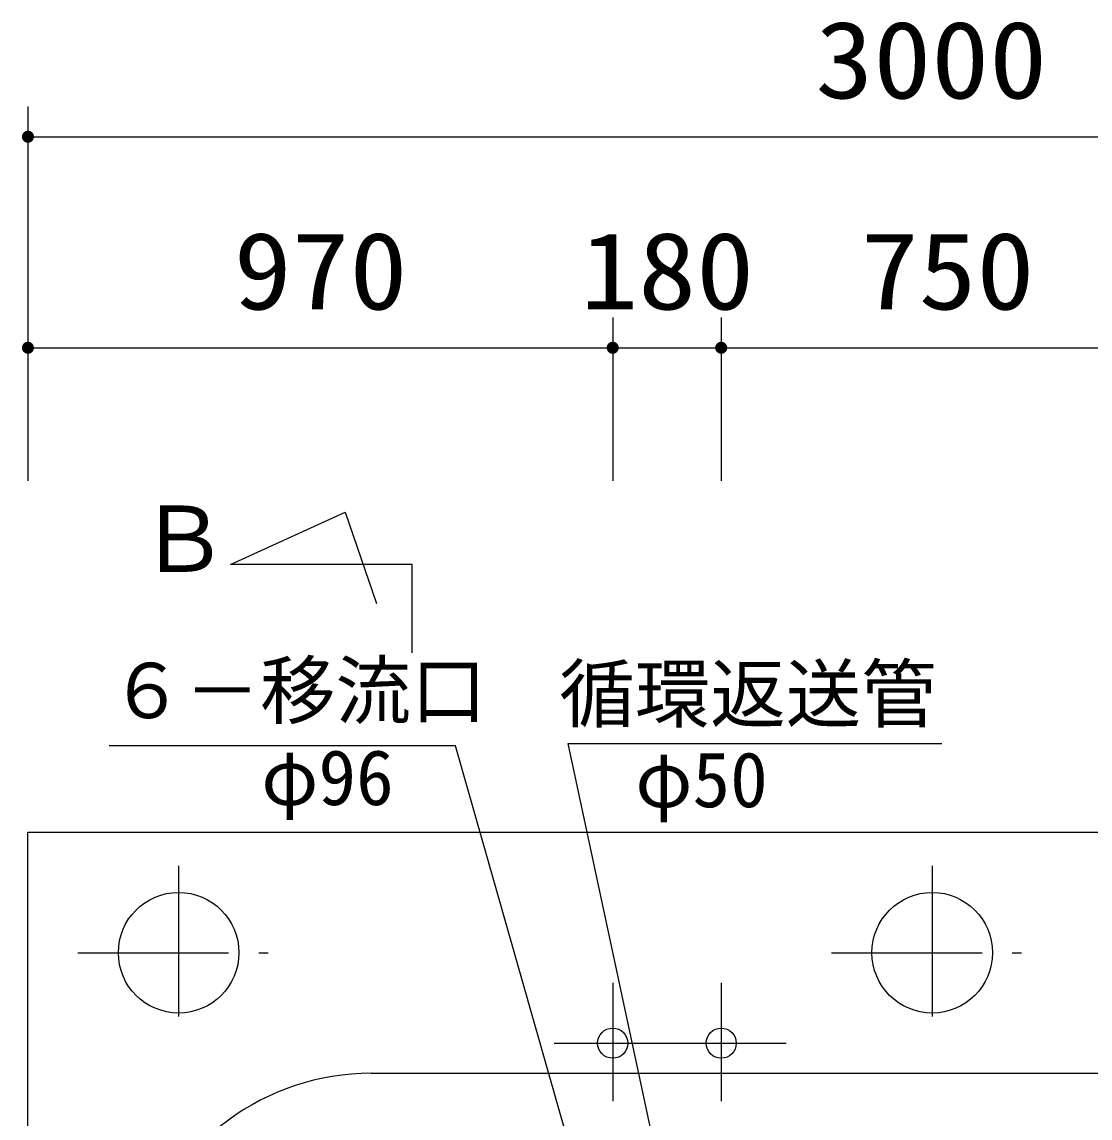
# Model space of a CAD drawing. Units: millimetres, scale not verified. Extents: x -14850 to 14850, y -10500 to 10500.
# Drawn here: x -9916 to -8144, y 1823 to 3641 of the extents above; entities that cross this region are included whole.
import ezdxf
from ezdxf.enums import TextEntityAlignment as Align

# ---------------------------------------------------------------- set-up
doc = ezdxf.new("R2010")
doc.units = ezdxf.units.MM
doc.header["$LTSCALE"] = 50
doc.linetypes.add('CHAIN1', pattern=[8, 5, -1, 1, -1])
for name, color, linetype, lineweight in [('0-1_機器', 2, 'Continuous', 25), ('0-2_空気管', 3, 'Continuous', 25), ('0-5_製作', 5, 'Continuous', 25), ('0-6_文字', 5, 'Continuous', 25)]:
    doc.layers.add(name, color=color, linetype=linetype, lineweight=lineweight)
doc.styles.add('ＭＳ ゴシック', font='')
doc.styles.get('ＭＳ ゴシック').set_extended_font_data('MS Gothic')

msp = doc.modelspace()

# ---------------------------------------------------------------- linework, layer by layer
at = {"layer": '0-1_機器'}
for p, q in [((-9905.83, -202.95), (-9905.83, 2297.05)), ((-9905.83, 2297.05), (-6905.83, 2297.05))]:
    msp.add_line(p, q, dxfattribs=at)
at = {"layer": '0-1_機器', "linetype": 'CHAIN1'}
for p, q in [((-9655.84, 2241.01), (-9655.84, 1942.17)), ((-8405.84, 2241.01), (-8405.84, 1942.17)), ((-9823.1, 2097.06), (-9507.59, 2097.06)), ((-8573.1, 2097.06), (-8257.59, 2097.06))]:
    msp.add_line(p, q, dxfattribs=at)
at = {"layer": '0-1_機器', "color": 3}
msp.add_lwpolyline([(-9268.51, 2594.48), (-9268.51, 2740.85), (-9570.01, 2740.85), (-9379.68, 2827.36), (-9327.77, 2675.96)], dxfattribs=at)
at = {"layer": '0-1_機器'}
for centre in [(-9655.84, 2097.06), (-8405.84, 2097.06)]:
    msp.add_circle(centre, 100, dxfattribs=at)
at = {"layer": '0-2_空気管'}
msp.add_line((-9336.74, 1897.05), (-7567.84, 1897.05), dxfattribs=at)
for points in [[(-8825.84, 1137.05), (-9196.54, 2439.88), (-9771.04, 2439.88)], [(-8710.38, 1047.05), (-9009.73, 2443.76), (-8389.67, 2443.76)]]:
    msp.add_lwpolyline(points, dxfattribs=at)
msp.add_arc((-9336.74, 1497.06), 400, 90, 162.54239, dxfattribs=at)
at = {"layer": '0-5_製作', "color": 2}
for p, q in [((-9905.83, 3500.21), (-9905.83, 2879.71)), ((-9905.83, 3450.21), (-6905.83, 3450.21)), ((-8935.83, 3150.21), (-8935.83, 2879.71)), ((-8755.83, 3150.21), (-8755.83, 2879.71)), ((-9905.83, 3100.21), (-8935.83, 3100.21)), ((-8935.83, 3100.21), (-8755.83, 3100.21)), ((-8755.83, 3100.21), (-8005.83, 3100.21))]:
    msp.add_line(p, q, dxfattribs=at)
at = {"layer": '0-5_製作'}
for points in [[(-9913.54, 3456.59), (-9915.83, 3450.21), (-9915.82, 3450.84)], [(-9913.54, 3456.59), (-9905.83, 3450.21), (-9915.83, 3450.21)], [(-9913.54, 3456.59), (-9915.82, 3450.84), (-9914.28, 3455.57)], [(-9914.28, 3455.57), (-9915.82, 3450.84), (-9915.66, 3452.09)], [(-9914.28, 3455.57), (-9915.66, 3452.09), (-9914.88, 3454.47)], [(-9914.88, 3454.47), (-9915.66, 3452.09), (-9915.35, 3453.3)], [(-9912.68, 3457.5), (-9905.83, 3450.21), (-9913.54, 3456.59)], [(-9911.71, 3458.3), (-9905.83, 3450.21), (-9912.68, 3457.5)], [(-9910.65, 3458.98), (-9905.83, 3450.21), (-9911.71, 3458.3)], [(-9909.52, 3459.51), (-9905.83, 3450.21), (-9910.65, 3458.98)], [(-9908.32, 3459.9), (-9905.83, 3450.21), (-9909.52, 3459.51)], [(-9907.09, 3460.14), (-9905.83, 3450.21), (-9908.32, 3459.9)], [(-9905.83, 3460.21), (-9905.83, 3450.21), (-9907.09, 3460.14)], [(-9905.21, 3460.19), (-9905.83, 3450.21), (-9905.83, 3460.21)], [(-9903.96, 3460.04), (-9905.83, 3450.21), (-9905.21, 3460.19)], [(-9902.74, 3459.73), (-9905.83, 3450.21), (-9903.96, 3460.04)], [(-9901.58, 3459.26), (-9905.83, 3450.21), (-9902.74, 3459.73)], [(-9901.58, 3459.26), (-9895.83, 3450.21), (-9905.83, 3450.21)], [(-9900.48, 3458.66), (-9895.83, 3450.21), (-9901.58, 3459.26)], [(-9899.46, 3457.92), (-9895.83, 3450.21), (-9900.48, 3458.66)], [(-9898.55, 3457.06), (-9895.83, 3450.21), (-9899.46, 3457.92)], [(-9897.74, 3456.09), (-9895.83, 3450.21), (-9898.55, 3457.06)], [(-9897.07, 3455.03), (-9895.83, 3450.21), (-9897.74, 3456.09)], [(-9896.54, 3453.9), (-9895.83, 3450.21), (-9897.07, 3455.03)], [(-9896.15, 3452.7), (-9895.83, 3450.21), (-9896.54, 3453.9)], [(-9905.83, 3450.21), (-9915.76, 3448.96), (-9915.83, 3450.21)], [(-9905.83, 3450.21), (-9915.52, 3447.73), (-9915.76, 3448.96)], [(-9905.83, 3450.21), (-9915.13, 3446.53), (-9915.52, 3447.73)], [(-9905.83, 3450.21), (-9914.6, 3445.4), (-9915.13, 3446.53)], [(-9905.83, 3450.21), (-9913.93, 3444.34), (-9914.6, 3445.4)], [(-9905.83, 3450.21), (-9913.12, 3443.37), (-9913.93, 3444.34)], [(-9905.83, 3450.21), (-9912.21, 3442.51), (-9913.12, 3443.37)], [(-9905.83, 3450.21), (-9911.19, 3441.77), (-9912.21, 3442.51)], [(-9905.83, 3450.21), (-9910.09, 3441.17), (-9911.19, 3441.77)], [(-9905.83, 3450.21), (-9908.93, 3440.7), (-9910.09, 3441.17)], [(-9905.83, 3440.21), (-9908.93, 3440.7), (-9905.83, 3450.21)], [(-9905.83, 3440.21), (-9907.71, 3440.39), (-9908.93, 3440.7)], [(-9905.83, 3440.21), (-9906.46, 3440.23), (-9907.71, 3440.39)], [(-9895.83, 3450.21), (-9905.83, 3440.21), (-9905.83, 3450.21)], [(-9895.83, 3450.21), (-9904.58, 3440.29), (-9905.83, 3440.21)], [(-9895.83, 3450.21), (-9903.35, 3440.53), (-9904.58, 3440.29)], [(-9895.83, 3450.21), (-9902.15, 3440.92), (-9903.35, 3440.53)], [(-9895.83, 3450.21), (-9901.02, 3441.45), (-9902.15, 3440.92)], [(-9895.83, 3450.21), (-9899.96, 3442.12), (-9901.02, 3441.45)], [(-9895.83, 3450.21), (-9898.99, 3442.92), (-9899.96, 3442.12)], [(-9895.83, 3450.21), (-9898.13, 3443.84), (-9898.99, 3442.92)], [(-9895.83, 3450.21), (-9897.39, 3444.86), (-9898.13, 3443.84)], [(-9895.85, 3449.59), (-9897.39, 3444.86), (-9895.83, 3450.21)], [(-9896.01, 3448.34), (-9897.39, 3444.86), (-9895.85, 3449.59)], [(-9896.01, 3448.34), (-9896.79, 3445.96), (-9897.39, 3444.86)], [(-9896.32, 3447.12), (-9896.79, 3445.96), (-9896.01, 3448.34)], [(-9895.91, 3451.47), (-9895.83, 3450.21), (-9896.15, 3452.7)], [(-9911.71, 3108.3), (-9905.83, 3100.21), (-9912.68, 3107.5)], [(-9910.65, 3108.98), (-9905.83, 3100.21), (-9911.71, 3108.3)], [(-9909.52, 3109.51), (-9905.83, 3100.21), (-9910.65, 3108.98)], [(-9908.32, 3109.9), (-9905.83, 3100.21), (-9909.52, 3109.51)], [(-9907.09, 3110.14), (-9905.83, 3100.21), (-9908.32, 3109.9)], [(-9905.83, 3110.21), (-9905.83, 3100.21), (-9907.09, 3110.14)], [(-9905.21, 3110.19), (-9905.83, 3100.21), (-9905.83, 3110.21)], [(-9903.96, 3110.04), (-9905.83, 3100.21), (-9905.21, 3110.19)], [(-9902.74, 3109.73), (-9905.83, 3100.21), (-9903.96, 3110.04)], [(-9902.74, 3109.73), (-9895.83, 3100.21), (-9905.83, 3100.21)], [(-9901.58, 3109.26), (-9895.83, 3100.21), (-9902.74, 3109.73)], [(-9900.48, 3108.66), (-9895.83, 3100.21), (-9901.58, 3109.26)], [(-9899.46, 3107.92), (-9895.83, 3100.21), (-9900.48, 3108.66)], [(-8941.71, 3108.3), (-8935.83, 3100.21), (-8942.68, 3107.5)], [(-8940.65, 3108.98), (-8935.83, 3100.21), (-8941.71, 3108.3)], [(-8939.52, 3109.51), (-8935.83, 3100.21), (-8940.65, 3108.98)], [(-8938.32, 3109.9), (-8935.83, 3100.21), (-8939.52, 3109.51)], [(-8937.09, 3110.14), (-8935.83, 3100.21), (-8938.32, 3109.9)], [(-8935.83, 3110.21), (-8935.83, 3100.21), (-8937.09, 3110.14)], [(-8935.21, 3110.19), (-8935.83, 3100.21), (-8935.83, 3110.21)], [(-8933.96, 3110.04), (-8935.83, 3100.21), (-8935.21, 3110.19)], [(-8932.74, 3109.73), (-8935.83, 3100.21), (-8933.96, 3110.04)], [(-8931.58, 3109.26), (-8935.83, 3100.21), (-8932.74, 3109.73)], [(-8931.58, 3109.26), (-8925.83, 3100.21), (-8935.83, 3100.21)], [(-8930.48, 3108.66), (-8925.83, 3100.21), (-8931.58, 3109.26)], [(-8929.46, 3107.92), (-8925.83, 3100.21), (-8930.48, 3108.66)], [(-8761.71, 3108.3), (-8755.83, 3100.21), (-8762.68, 3107.5)], [(-8760.65, 3108.98), (-8755.83, 3100.21), (-8761.71, 3108.3)], [(-8759.52, 3109.51), (-8755.83, 3100.21), (-8760.65, 3108.98)], [(-8758.32, 3109.9), (-8755.83, 3100.21), (-8759.52, 3109.51)], [(-8757.09, 3110.14), (-8755.83, 3100.21), (-8758.32, 3109.9)], [(-8755.83, 3110.21), (-8755.83, 3100.21), (-8757.09, 3110.14)], [(-8755.21, 3110.19), (-8755.83, 3100.21), (-8755.83, 3110.21)], [(-8753.96, 3110.04), (-8755.83, 3100.21), (-8755.21, 3110.19)], [(-8752.74, 3109.73), (-8755.83, 3100.21), (-8753.96, 3110.04)], [(-8751.58, 3109.26), (-8755.83, 3100.21), (-8752.74, 3109.73)], [(-8751.58, 3109.26), (-8745.83, 3100.21), (-8755.83, 3100.21)], [(-8750.48, 3108.66), (-8745.83, 3100.21), (-8751.58, 3109.26)], [(-8749.46, 3107.92), (-8745.83, 3100.21), (-8750.48, 3108.66)], [(-9913.54, 3106.59), (-9915.83, 3100.21), (-9914.28, 3105.57)], [(-9913.54, 3106.59), (-9905.83, 3100.21), (-9915.83, 3100.21)], [(-9914.28, 3105.57), (-9915.83, 3100.21), (-9915.82, 3100.84)], [(-9905.83, 3100.21), (-9915.76, 3098.96), (-9915.83, 3100.21)], [(-9914.28, 3105.57), (-9915.82, 3100.84), (-9914.88, 3104.47)], [(-9914.88, 3104.47), (-9915.82, 3100.84), (-9915.66, 3102.09)], [(-9905.83, 3100.21), (-9915.52, 3097.73), (-9915.76, 3098.96)], [(-9914.88, 3104.47), (-9915.66, 3102.09), (-9915.35, 3103.3)], [(-9905.83, 3100.21), (-9915.13, 3096.53), (-9915.52, 3097.73)], [(-9905.83, 3100.21), (-9914.6, 3095.4), (-9915.13, 3096.53)], [(-9905.83, 3100.21), (-9913.93, 3094.34), (-9914.6, 3095.4)], [(-9905.83, 3100.21), (-9913.12, 3093.37), (-9913.93, 3094.34)], [(-9912.68, 3107.5), (-9905.83, 3100.21), (-9913.54, 3106.59)], [(-9905.83, 3100.21), (-9912.21, 3092.51), (-9913.12, 3093.37)], [(-9905.83, 3100.21), (-9911.19, 3091.77), (-9912.21, 3092.51)], [(-9905.83, 3100.21), (-9910.09, 3091.17), (-9911.19, 3091.77)], [(-9905.83, 3100.21), (-9908.93, 3090.7), (-9910.09, 3091.17)], [(-9905.83, 3100.21), (-9907.71, 3090.39), (-9908.93, 3090.7)], [(-9905.83, 3090.21), (-9907.71, 3090.39), (-9905.83, 3100.21)], [(-9905.83, 3090.21), (-9906.46, 3090.23), (-9907.71, 3090.39)], [(-9895.83, 3100.21), (-9905.83, 3090.21), (-9905.83, 3100.21)], [(-9895.83, 3100.21), (-9904.58, 3090.29), (-9905.83, 3090.21)], [(-9895.83, 3100.21), (-9903.35, 3090.53), (-9904.58, 3090.29)], [(-9895.83, 3100.21), (-9902.15, 3090.92), (-9903.35, 3090.53)], [(-9895.83, 3100.21), (-9901.02, 3091.45), (-9902.15, 3090.92)], [(-9895.83, 3100.21), (-9899.96, 3092.12), (-9901.02, 3091.45)], [(-9895.83, 3100.21), (-9898.99, 3092.92), (-9899.96, 3092.12)], [(-9898.55, 3107.06), (-9895.83, 3100.21), (-9899.46, 3107.92)], [(-9895.83, 3100.21), (-9898.13, 3093.84), (-9898.99, 3092.92)], [(-9897.74, 3106.09), (-9895.83, 3100.21), (-9898.55, 3107.06)], [(-9895.83, 3100.21), (-9897.39, 3094.86), (-9898.13, 3093.84)], [(-9897.07, 3105.03), (-9895.83, 3100.21), (-9897.74, 3106.09)], [(-9895.85, 3099.59), (-9897.39, 3094.86), (-9895.83, 3100.21)], [(-9895.85, 3099.59), (-9896.79, 3095.96), (-9897.39, 3094.86)], [(-9896.54, 3103.9), (-9895.83, 3100.21), (-9897.07, 3105.03)], [(-9896.01, 3098.34), (-9896.79, 3095.96), (-9895.85, 3099.59)], [(-9896.01, 3098.34), (-9896.32, 3097.12), (-9896.79, 3095.96)], [(-9896.15, 3102.7), (-9895.83, 3100.21), (-9896.54, 3103.9)], [(-9895.91, 3101.47), (-9895.83, 3100.21), (-9896.15, 3102.7)], [(-8943.54, 3106.59), (-8945.83, 3100.21), (-8945.82, 3100.84)], [(-8943.54, 3106.59), (-8935.83, 3100.21), (-8945.83, 3100.21)], [(-8935.83, 3100.21), (-8945.76, 3098.96), (-8945.83, 3100.21)], [(-8943.54, 3106.59), (-8945.82, 3100.84), (-8944.28, 3105.57)], [(-8944.28, 3105.57), (-8945.82, 3100.84), (-8945.66, 3102.09)], [(-8935.83, 3100.21), (-8945.52, 3097.73), (-8945.76, 3098.96)], [(-8944.28, 3105.57), (-8945.66, 3102.09), (-8944.88, 3104.47)], [(-8944.88, 3104.47), (-8945.66, 3102.09), (-8945.35, 3103.3)], [(-8935.83, 3100.21), (-8945.13, 3096.53), (-8945.52, 3097.73)], [(-8935.83, 3100.21), (-8944.6, 3095.4), (-8945.13, 3096.53)], [(-8935.83, 3100.21), (-8943.93, 3094.34), (-8944.6, 3095.4)], [(-8935.83, 3100.21), (-8943.12, 3093.37), (-8943.93, 3094.34)], [(-8942.68, 3107.5), (-8935.83, 3100.21), (-8943.54, 3106.59)], [(-8935.83, 3100.21), (-8942.21, 3092.51), (-8943.12, 3093.37)], [(-8935.83, 3100.21), (-8941.19, 3091.77), (-8942.21, 3092.51)], [(-8935.83, 3100.21), (-8940.09, 3091.17), (-8941.19, 3091.77)], [(-8935.83, 3100.21), (-8938.93, 3090.7), (-8940.09, 3091.17)], [(-8935.83, 3090.21), (-8938.93, 3090.7), (-8935.83, 3100.21)], [(-8935.83, 3090.21), (-8937.71, 3090.39), (-8938.93, 3090.7)], [(-8935.83, 3090.21), (-8936.46, 3090.23), (-8937.71, 3090.39)], [(-8925.83, 3100.21), (-8935.83, 3090.21), (-8935.83, 3100.21)], [(-8925.83, 3100.21), (-8934.58, 3090.29), (-8935.83, 3090.21)], [(-8925.83, 3100.21), (-8933.35, 3090.53), (-8934.58, 3090.29)], [(-8925.83, 3100.21), (-8932.15, 3090.92), (-8933.35, 3090.53)], [(-8925.83, 3100.21), (-8931.02, 3091.45), (-8932.15, 3090.92)], [(-8925.83, 3100.21), (-8929.96, 3092.12), (-8931.02, 3091.45)], [(-8925.83, 3100.21), (-8928.99, 3092.92), (-8929.96, 3092.12)], [(-8928.55, 3107.06), (-8925.83, 3100.21), (-8929.46, 3107.92)], [(-8925.83, 3100.21), (-8928.13, 3093.84), (-8928.99, 3092.92)], [(-8927.74, 3106.09), (-8925.83, 3100.21), (-8928.55, 3107.06)], [(-8925.83, 3100.21), (-8927.39, 3094.86), (-8928.13, 3093.84)], [(-8927.07, 3105.03), (-8925.83, 3100.21), (-8927.74, 3106.09)], [(-8925.85, 3099.59), (-8927.39, 3094.86), (-8925.83, 3100.21)], [(-8926.01, 3098.34), (-8927.39, 3094.86), (-8925.85, 3099.59)], [(-8926.01, 3098.34), (-8926.79, 3095.96), (-8927.39, 3094.86)], [(-8926.54, 3103.9), (-8925.83, 3100.21), (-8927.07, 3105.03)], [(-8926.32, 3097.12), (-8926.79, 3095.96), (-8926.01, 3098.34)], [(-8926.15, 3102.7), (-8925.83, 3100.21), (-8926.54, 3103.9)], [(-8925.91, 3101.47), (-8925.83, 3100.21), (-8926.15, 3102.7)], [(-8763.54, 3106.59), (-8765.83, 3100.21), (-8765.81, 3100.84)], [(-8763.54, 3106.59), (-8755.83, 3100.21), (-8765.83, 3100.21)], [(-8755.83, 3100.21), (-8765.76, 3098.96), (-8765.83, 3100.21)], [(-8763.54, 3106.59), (-8765.81, 3100.84), (-8764.28, 3105.57)], [(-8764.28, 3105.57), (-8765.81, 3100.84), (-8765.66, 3102.09)], [(-8755.83, 3100.21), (-8765.52, 3097.73), (-8765.76, 3098.96)], [(-8764.28, 3105.57), (-8765.66, 3102.09), (-8764.88, 3104.47)], [(-8764.88, 3104.47), (-8765.66, 3102.09), (-8765.35, 3103.3)], [(-8755.83, 3100.21), (-8765.13, 3096.53), (-8765.52, 3097.73)], [(-8755.83, 3100.21), (-8764.6, 3095.4), (-8765.13, 3096.53)], [(-8755.83, 3100.21), (-8763.92, 3094.34), (-8764.6, 3095.4)], [(-8755.83, 3100.21), (-8763.12, 3093.37), (-8763.92, 3094.34)], [(-8762.68, 3107.5), (-8755.83, 3100.21), (-8763.54, 3106.59)], [(-8755.83, 3100.21), (-8762.21, 3092.51), (-8763.12, 3093.37)], [(-8755.83, 3100.21), (-8761.19, 3091.77), (-8762.21, 3092.51)], [(-8755.83, 3100.21), (-8760.09, 3091.17), (-8761.19, 3091.77)], [(-8755.83, 3100.21), (-8758.92, 3090.7), (-8760.09, 3091.17)], [(-8755.83, 3090.21), (-8758.92, 3090.7), (-8755.83, 3100.21)], [(-8755.83, 3090.21), (-8757.71, 3090.39), (-8758.92, 3090.7)], [(-8755.83, 3090.21), (-8756.46, 3090.23), (-8757.71, 3090.39)], [(-8745.83, 3100.21), (-8755.83, 3090.21), (-8755.83, 3100.21)], [(-8745.83, 3100.21), (-8754.58, 3090.29), (-8755.83, 3090.21)], [(-8745.83, 3100.21), (-8753.35, 3090.53), (-8754.58, 3090.29)], [(-8745.83, 3100.21), (-8752.15, 3090.92), (-8753.35, 3090.53)], [(-8745.83, 3100.21), (-8751.02, 3091.45), (-8752.15, 3090.92)], [(-8745.83, 3100.21), (-8749.96, 3092.12), (-8751.02, 3091.45)], [(-8745.83, 3100.21), (-8748.99, 3092.92), (-8749.96, 3092.12)], [(-8748.55, 3107.06), (-8745.83, 3100.21), (-8749.46, 3107.92)], [(-8745.83, 3100.21), (-8748.13, 3093.84), (-8748.99, 3092.92)], [(-8747.74, 3106.09), (-8745.83, 3100.21), (-8748.55, 3107.06)], [(-8745.83, 3100.21), (-8747.39, 3094.86), (-8748.13, 3093.84)], [(-8747.07, 3105.03), (-8745.83, 3100.21), (-8747.74, 3106.09)], [(-8745.85, 3099.59), (-8747.39, 3094.86), (-8745.83, 3100.21)], [(-8746.01, 3098.34), (-8747.39, 3094.86), (-8745.85, 3099.59)], [(-8746.01, 3098.34), (-8746.79, 3095.96), (-8747.39, 3094.86)], [(-8746.54, 3103.9), (-8745.83, 3100.21), (-8747.07, 3105.03)], [(-8746.32, 3097.12), (-8746.79, 3095.96), (-8746.01, 3098.34)], [(-8746.15, 3102.7), (-8745.83, 3100.21), (-8746.54, 3103.9)], [(-8745.91, 3101.47), (-8745.83, 3100.21), (-8746.15, 3102.7)]]:
    msp.add_solid(points, dxfattribs=at)
at = {"layer": '0-6_文字', "color": 7}
for p, q in [((-8935.84, 2047.26), (-8935.84, 1850.78)), ((-8755.84, 2047.26), (-8755.84, 1850.78)), ((-9033.16, 1947.06), (-8648.01, 1947.06))]:
    msp.add_line(p, q, dxfattribs=at)
for centre in [(-8935.84, 1947.06), (-8755.84, 1947.06)]:
    msp.add_circle(centre, 25, dxfattribs=at)

# ---------------------------------------------------------------- texts
at = {"layer": '0-1_機器', "color": 4, "style": 'ＭＳ ゴシック'}
msp.add_text('Ｂ', height=110, dxfattribs=at).set_placement((-9722.56, 2695.45), align=Align.BOTTOM_LEFT)
at = {"layer": '0-2_空気管', "color": 4, "style": 'ＭＳ ゴシック'}
for s, p in [('６－移流口', (-9771.21, 2458.51)), ('循環返送管', (-9024.56, 2452.95)), ('φ96', (-9518.88, 2314.32)), ('φ50', (-8898.4, 2310.77))]:
    msp.add_text(s, height=91.79, dxfattribs=at).set_placement(p, align=Align.BOTTOM_LEFT)
at = {"layer": '0-5_製作', "color": 4, "style": 'ＭＳ ゴシック', "width": 1.1}
for s, p in [('3000', (-8599.58, 3475.21)), ('970', (-9564.58, 3125.21)), ('180', (-8989.58, 3125.21)), ('750', (-8524.58, 3125.21))]:
    msp.add_text(s, height=128.4, dxfattribs=at).set_placement(p, align=Align.BOTTOM_LEFT)

doc.saveas('drawing.dxf')
